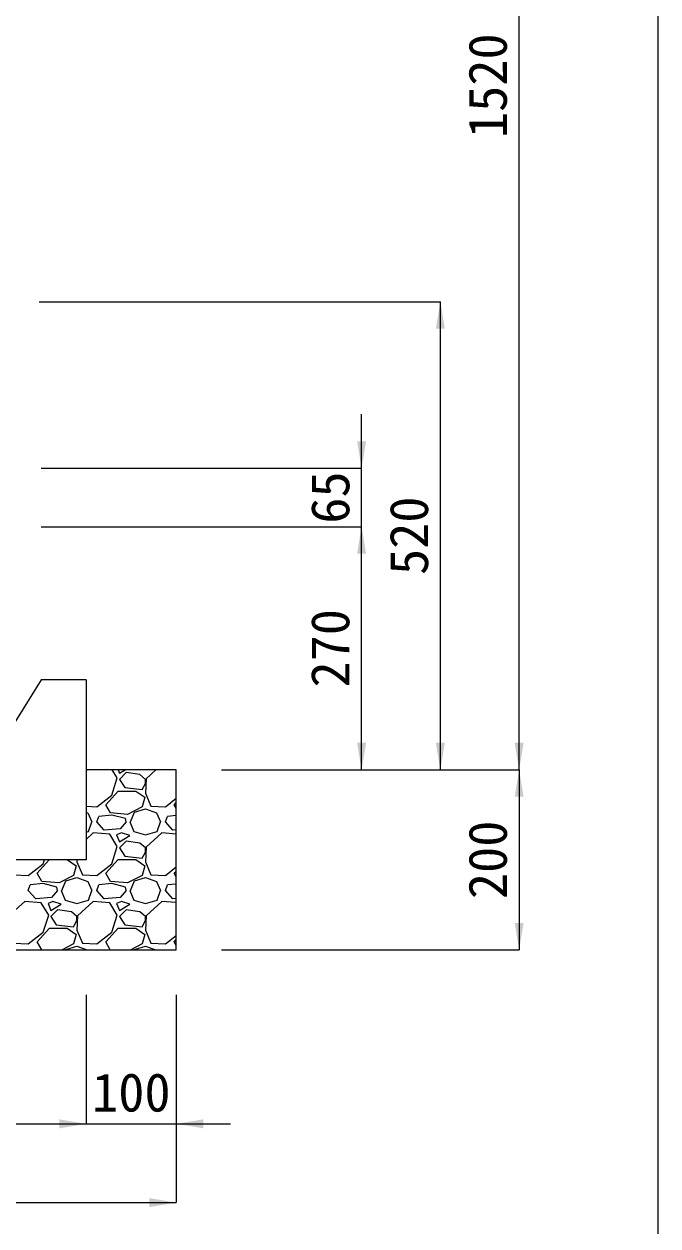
# Model space of a CAD drawing. Units: millimetres at full size, sheet at 1:20. Extents: x 201886 to 211886, y 860265 to 873235.
# Drawn here: x 211182 to 211886, y 861025 to 862360 of the extents above; entities that cross this region are included whole.
import ezdxf
from ezdxf.enums import TextEntityAlignment as Align

# ---------------------------------------------------------------- set-up
doc = ezdxf.new("R2010")
doc.units = ezdxf.units.MM
doc.header["$LTSCALE"] = 20
for name, color, linetype, lineweight in [('0_2', 7, 'Continuous', 20), ('ハッチング', 7, 'Continuous', 5), ('図枠', 5, 'Continuous', 13), ('基礎ブロック', 2, 'Continuous', 20), ('寸法線', 7, 'Continuous', 13)]:
    doc.layers.add(name, color=color, linetype=linetype, lineweight=lineweight)
doc.styles.add('ＭＳ ゴシック', font='')
doc.styles.get('ＭＳ ゴシック').set_extended_font_data('MS Gothic')

# ---------------------------------------------------------------- blocks, each defined once
blk = doc.blocks.new('filled_arrow')
at = {"color": 0, "linetype": 'Continuous', "lineweight": -2}
blk.add_solid([(7.5, 1.25), (0, 0), (7.5, -1.25)], dxfattribs=at)

msp = doc.modelspace()

# ---------------------------------------------------------------- linework, layer by layer
at = {"layer": '0_2', "lineweight": 13}
msp.add_line((211351.32, 861531.25), (211251.32, 861531.25), dxfattribs=at)
at = {"layer": '0_2'}
for p, q in [((211351.32, 861331.25), (211351.32, 861531.25)), ((210368.32, 861331.25), (211351.32, 861331.25))]:
    msp.add_line(p, q, dxfattribs=at)
at = {"layer": 'ハッチング'}
for p, q in [((211252.36, 861531.25), (211251.32, 861530.3)), ((211285.77, 861522.17), (211280.22, 861531.25)), ((211286.56, 861531.25), (211288.06, 861527.5)), ((211288.06, 861527.5), (211294.31, 861531.25)), ((211328.56, 861531.25), (211317.78, 861521.4)), ((211279.68, 861503.12), (211285.77, 861522.17)), ((211295.68, 861528.26), (211288.06, 861520.64)), ((211288.06, 861520.64), (211294.15, 861511.5)), ((211310.92, 861525.98), (211295.68, 861528.26)), ((211317.01, 861520.64), (211310.92, 861525.98)), ((211317.78, 861521.4), (211317.01, 861505.4)), ((211317.01, 861516.07), (211317.01, 861520.64)), ((211272.82, 861492.45), (211286.53, 861507.69)), ((211286.53, 861507.69), (211306.35, 861507.69)), ((211294.15, 861511.5), (211313.2, 861509.21)), ((211306.35, 861507.69), (211316.25, 861500.83)), ((211313.2, 861509.21), (211317.01, 861516.07)), ((211317.01, 861505.4), (211323.11, 861490.92)), ((211251.22, 861490.72), (211262.91, 861490.16)), ((211262.91, 861490.16), (211279.68, 861503.12)), ((211278.15, 861483.3), (211272.82, 861492.45)), ((211313.2, 861490.16), (211297.2, 861481.78)), ((211316.25, 861500.83), (211313.2, 861490.16)), ((211323.11, 861490.92), (211339.11, 861490.16)), ((211339.11, 861490.16), (211351.32, 861499.6)), ((211349.02, 861492.45), (211351.32, 861495.01)), ((211351.32, 861488.5), (211349.02, 861492.45)), ((211251.21, 861483.98), (211253.01, 861483.3)), ((211253.01, 861483.3), (211257.58, 861473.4)), ((211262.91, 861473.4), (211265.2, 861479.49)), ((211279.68, 861481.02), (211265.2, 861479.49)), ((211297.2, 861481.78), (211278.15, 861483.3)), ((211294.92, 861477.21), (211279.68, 861481.02)), ((211295.68, 861473.4), (211294.92, 861477.21)), ((211300.25, 861473.4), (211304.82, 861484.07)), ((211304.82, 861484.07), (211317.01, 861487.88)), ((211317.01, 861487.88), (211329.21, 861483.3)), ((211329.21, 861483.3), (211333.78, 861473.4)), ((211339.11, 861473.4), (211341.4, 861479.49)), ((211351.32, 861480.54), (211341.4, 861479.49)), ((211253.77, 861462.73), (211257.58, 861473.4)), ((211271.29, 861464.25), (211262.91, 861473.4)), ((211288.82, 861465.78), (211271.29, 861464.25)), ((211295.68, 861473.4), (211288.82, 861465.78)), ((211299.49, 861473.4), (211304.06, 861462.73)), ((211329.97, 861462.73), (211333.78, 861473.4)), ((211347.49, 861464.25), (211339.11, 861473.4)), ((211351.32, 861464.59), (211347.49, 861464.25)), ((211259.1, 861461.21), (211251.13, 861453.93)), ((211251.15, 861461.96), (211253.77, 861462.73)), ((211277.39, 861459.68), (211259.1, 861461.21)), ((211285.77, 861445.97), (211277.39, 861459.68)), ((211290.34, 861461.21), (211285.01, 861458.92)), ((211285.01, 861458.92), (211288.06, 861451.3)), ((211288.06, 861451.3), (211299.49, 861458.16)), ((211295.68, 861452.06), (211288.06, 861444.44)), ((211299.49, 861458.16), (211290.34, 861461.21)), ((211310.92, 861449.78), (211295.68, 861452.06)), ((211304.06, 861462.73), (211317.01, 861458.92)), ((211317.01, 861458.92), (211329.97, 861462.73)), ((211335.3, 861461.21), (211317.78, 861445.2)), ((211351.32, 861459.87), (211335.3, 861461.21)), ((211279.68, 861426.92), (211285.77, 861445.97)), ((211288.06, 861444.44), (211294.15, 861435.3)), ((211317.01, 861444.44), (211310.92, 861449.78)), ((211313.2, 861433.01), (211317.01, 861439.87)), ((211317.78, 861445.2), (211317.01, 861429.2)), ((211317.01, 861439.87), (211317.01, 861444.44)), ((211186.71, 861413.96), (211203.48, 861426.92)), ((211196.62, 861416.25), (211210.12, 861431.25)), ((211203.48, 861426.92), (211204.86, 861431.25)), ((211230.5, 861431.25), (211240.05, 861424.63)), ((211240.05, 861424.63), (211237, 861413.96)), ((211240.91, 861431.25), (211240.81, 861429.2)), ((211240.81, 861429.2), (211246.91, 861414.72)), ((211262.91, 861413.96), (211279.68, 861426.92)), ((211272.82, 861416.25), (211286.53, 861431.49)), ((211286.53, 861431.49), (211306.35, 861431.49)), ((211294.15, 861435.3), (211313.2, 861433.01)), ((211306.35, 861431.49), (211316.25, 861424.63)), ((211316.25, 861424.63), (211313.2, 861413.96)), ((211317.01, 861429.2), (211323.11, 861414.72)), ((211339.11, 861413.96), (211351.32, 861423.4)), ((211170.71, 861414.72), (211186.71, 861413.96)), ((211201.95, 861407.1), (211196.62, 861416.25)), ((211237, 861413.96), (211221, 861405.58)), ((211228.62, 861407.87), (211240.81, 861411.68)), ((211240.81, 861411.68), (211253.01, 861407.1)), ((211246.91, 861414.72), (211262.91, 861413.96)), ((211278.15, 861407.1), (211272.82, 861416.25)), ((211313.2, 861413.96), (211297.2, 861405.58)), ((211304.82, 861407.87), (211317.01, 861411.68)), ((211317.01, 861411.68), (211329.21, 861407.1)), ((211323.11, 861414.72), (211339.11, 861413.96)), ((211349.02, 861416.25), (211351.32, 861418.81)), ((211351.32, 861412.3), (211349.02, 861416.25)), ((211186.71, 861397.2), (211189, 861403.29)), ((211195.09, 861388.05), (211186.71, 861397.2)), ((211203.48, 861404.82), (211189, 861403.29)), ((211221, 861405.58), (211201.95, 861407.1)), ((211218.72, 861401.01), (211203.48, 861404.82)), ((211219.48, 861397.2), (211212.62, 861389.58)), ((211219.48, 861397.2), (211218.72, 861401.01)), ((211223.29, 861397.2), (211227.86, 861386.53)), ((211224.05, 861397.2), (211228.62, 861407.87)), ((211253.01, 861407.1), (211257.58, 861397.2)), ((211253.77, 861386.53), (211257.58, 861397.2)), ((211262.91, 861397.2), (211265.2, 861403.29)), ((211271.29, 861388.05), (211262.91, 861397.2)), ((211279.68, 861404.82), (211265.2, 861403.29)), ((211297.2, 861405.58), (211278.15, 861407.1)), ((211294.92, 861401.01), (211279.68, 861404.82)), ((211295.68, 861397.2), (211288.82, 861389.58)), ((211295.68, 861397.2), (211294.92, 861401.01)), ((211299.49, 861397.2), (211304.06, 861386.53)), ((211300.25, 861397.2), (211304.82, 861407.87)), ((211329.21, 861407.1), (211333.78, 861397.2)), ((211329.97, 861386.53), (211333.78, 861397.2)), ((211339.11, 861397.2), (211341.4, 861403.29)), ((211347.49, 861388.05), (211339.11, 861397.2)), ((211351.32, 861404.34), (211341.4, 861403.29)), ((211182.9, 861385.01), (211165.38, 861369)), ((211201.19, 861383.48), (211182.9, 861385.01)), ((211212.62, 861389.58), (211195.09, 861388.05)), ((211209.57, 861369.77), (211201.19, 861383.48)), ((211214.14, 861385.01), (211208.81, 861382.72)), ((211223.29, 861381.96), (211214.14, 861385.01)), ((211227.86, 861386.53), (211240.81, 861382.72)), ((211240.81, 861382.72), (211253.77, 861386.53)), ((211259.1, 861385.01), (211241.58, 861369)), ((211277.39, 861383.48), (211259.1, 861385.01)), ((211288.82, 861389.58), (211271.29, 861388.05)), ((211285.77, 861369.77), (211277.39, 861383.48)), ((211290.34, 861385.01), (211285.01, 861382.72)), ((211299.49, 861381.96), (211290.34, 861385.01)), ((211304.06, 861386.53), (211317.01, 861382.72)), ((211317.01, 861382.72), (211329.97, 861386.53)), ((211335.3, 861385.01), (211317.78, 861369)), ((211351.32, 861383.67), (211335.3, 861385.01)), ((211351.32, 861388.39), (211347.49, 861388.05)), ((211208.81, 861382.72), (211211.86, 861375.1)), ((211211.86, 861375.1), (211223.29, 861381.96)), ((211219.48, 861375.86), (211211.86, 861368.24)), ((211234.72, 861373.58), (211219.48, 861375.86)), ((211240.81, 861368.24), (211234.72, 861373.58)), ((211285.01, 861382.72), (211288.06, 861375.1)), ((211288.06, 861375.1), (211299.49, 861381.96)), ((211295.68, 861375.86), (211288.06, 861368.24)), ((211310.92, 861373.58), (211295.68, 861375.86)), ((211317.01, 861368.24), (211310.92, 861373.58)), ((211203.48, 861350.72), (211209.57, 861369.77)), ((211211.86, 861368.24), (211217.95, 861359.1)), ((211217.95, 861359.1), (211237, 861356.81)), ((211237, 861356.81), (211240.81, 861363.67)), ((211241.58, 861369), (211240.81, 861353)), ((211240.81, 861363.67), (211240.81, 861368.24)), ((211279.68, 861350.72), (211285.77, 861369.77)), ((211288.06, 861368.24), (211294.15, 861359.1)), ((211294.15, 861359.1), (211313.2, 861356.81)), ((211313.2, 861356.81), (211317.01, 861363.67)), ((211317.78, 861369), (211317.01, 861353)), ((211317.01, 861363.67), (211317.01, 861368.24)), ((211186.71, 861337.76), (211203.48, 861350.72)), ((211196.62, 861340.05), (211210.33, 861355.29)), ((211210.33, 861355.29), (211230.15, 861355.29)), ((211230.15, 861355.29), (211240.05, 861348.43)), ((211240.05, 861348.43), (211237, 861337.76)), ((211240.81, 861353), (211246.91, 861338.52)), ((211262.91, 861337.76), (211279.68, 861350.72)), ((211272.82, 861340.05), (211286.53, 861355.29)), ((211286.53, 861355.29), (211306.35, 861355.29)), ((211306.35, 861355.29), (211316.25, 861348.43)), ((211316.25, 861348.43), (211313.2, 861337.76)), ((211317.01, 861353), (211323.11, 861338.52)), ((211339.11, 861337.76), (211351.32, 861347.2)), ((211170.71, 861338.52), (211186.71, 861337.76)), ((211201.75, 861331.25), (211196.62, 861340.05)), ((211237, 861337.76), (211224.57, 861331.25)), ((211228.44, 861331.25), (211228.62, 861331.67)), ((211228.62, 861331.67), (211240.81, 861335.48)), ((211240.81, 861335.48), (211252.09, 861331.25)), ((211246.91, 861338.52), (211262.91, 861337.76)), ((211277.95, 861331.25), (211272.82, 861340.05)), ((211313.2, 861337.76), (211300.77, 861331.25)), ((211304.64, 861331.25), (211304.82, 861331.67)), ((211304.82, 861331.67), (211317.01, 861335.48)), ((211317.01, 861335.48), (211328.29, 861331.25)), ((211323.11, 861338.52), (211339.11, 861337.76)), ((211349.02, 861340.05), (211351.32, 861342.61)), ((211351.32, 861336.1), (211349.02, 861340.05))]:
    msp.add_line(p, q, dxfattribs=at)
at = {"layer": '図枠'}
msp.add_line((211886.35, 863465.21), (211886.35, 860265.21), dxfattribs=at)
at = {"layer": '基礎ブロック'}
for p, q in [((211201.32, 861631.25), (211151.32, 861551.25)), ((211251.32, 861631.25), (211201.32, 861631.25)), ((211251.32, 861531.25), (211251.32, 861431.25)), ((211251.32, 861431.25), (210468.32, 861431.25))]:
    msp.add_line(p, q, dxfattribs=at)
at = {"layer": '基礎ブロック', "lineweight": 13}
msp.add_line((211251.32, 861631.25), (211251.32, 861531.25), dxfattribs=at)
at = {"layer": '寸法線'}
for p, q in [((211732.12, 861531.25), (211732.12, 863051.25)), ((211198.85, 862051.25), (211644.62, 862051.25)), ((211644.62, 861531.25), (211644.62, 862051.25)), ((211557.12, 861741.25), (211557.12, 861926.25)), ((211201.08, 861866.25), (211557.12, 861866.25)), ((211201.08, 861801.25), (211557.12, 861801.25)), ((211201.08, 861801.25), (211557.12, 861801.25)), ((211557.12, 861531.25), (211557.12, 861801.25)), ((211401.32, 861531.25), (211732.12, 861531.25)), ((211401.32, 861531.25), (211644.62, 861531.25)), ((211401.32, 861531.25), (211557.12, 861531.25)), ((211401.32, 861531.25), (211732.12, 861531.25)), ((211732.12, 861531.25), (211732.12, 861331.25)), ((211401.32, 861331.25), (211732.12, 861331.25)), ((211251.32, 861281.25), (211251.32, 861137.96)), ((211251.32, 861281.25), (211251.32, 861137.95)), ((211351.32, 861281.25), (211351.32, 861137.96)), ((211351.32, 861281.25), (211351.32, 861050.45)), ((210468.32, 861137.95), (211251.32, 861137.95)), ((211191.32, 861137.96), (211411.32, 861137.96)), ((210368.32, 861050.45), (211351.32, 861050.45))]:
    msp.add_line(p, q, dxfattribs=at)

# ---------------------------------------------------------------- block references
at = {"layer": '寸法線', "xscale": 4, "yscale": 4}
for p, rotation in [((211644.62, 862051.25), 270), ((211557.12, 861866.25), 90), ((211557.12, 861801.25), 270), ((211557.12, 861801.25), 270), ((211557.12, 861531.25), 90), ((211644.62, 861531.25), 90), ((211732.12, 861531.25), 90), ((211732.12, 861531.25), 270), ((211732.12, 861331.25), 90), ((211251.32, 861137.96), 180), ((211251.32, 861137.95), 180), ((211351.32, 861050.45), 180)]:
    msp.add_blockref('filled_arrow', p, dxfattribs=dict(at, rotation=rotation))
msp.add_blockref('filled_arrow', (211351.32, 861137.96), dxfattribs=at)

# ---------------------------------------------------------------- texts
at = {"layer": '寸法線', "style": 'ＭＳ ゴシック'}
for s, p in [('1520', (211697.12, 862291.25)), ('65', (211522.12, 861833.75)), ('520', (211609.62, 861791.25)), ('270', (211522.12, 861666.25)), ('200', (211697.12, 861431.25))]:
    msp.add_text(s, height=42.72, rotation=90, dxfattribs=at).set_placement(p, align=Align.MIDDLE_CENTER)
msp.add_text('100', height=42.72, dxfattribs=at).set_placement((211301.32, 861172.96), align=Align.MIDDLE_CENTER)

doc.saveas('drawing.dxf')
